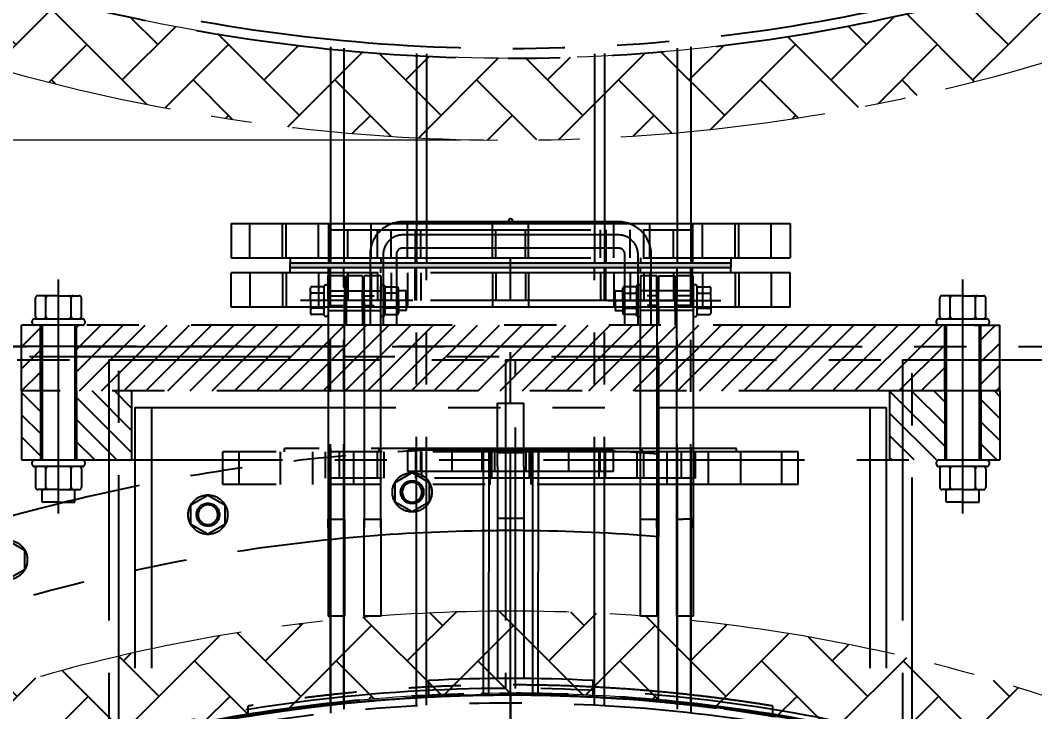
# Model space of a CAD drawing. Header units: millimetres. Extents: x -46397 to 283259, y -8690 to 23983.
# Drawn here: x 272587 to 273204, y 4495 to 4916 of the extents above; entities that cross this region are included whole.
import ezdxf

# ---------------------------------------------------------------- set-up
doc = ezdxf.new("R2010")
doc.units = ezdxf.units.MM
doc.linetypes.add('CENTER', pattern=[2, 1.25, -0.25, 0.25, -0.25])
doc.linetypes.add('PHANTOM', pattern=[63.5, 31.75, -6.35, 6.35, -6.35, 6.35, -6.35])
doc.layers.get('Defpoints').update_dxf_attribs({"lineweight": 0})
doc.layers.add('DUONGTAM', color=1, linetype='CENTER', lineweight=0)
doc.layers.add('PHANTOM 2', color=8, linetype='Continuous', lineweight=0)
doc.styles.add('GHI CHÚ 1', font='isocp_IV25.ttf', dxfattribs={"width": 0.8})
doc.dimstyles.new('1-30SCALE', dxfattribs={"dimtxt": 75, "dimasz": 75, "dimexe": 37.5, "dimexo": 30, "dimgap": 30, "dimtad": 1, "dimtoh": 1, "dimdec": 0, "dimdsep": 46, "dimtxsty": 'GHI CHÚ 1', "dimcen": 0.09, "dimclrd": 256, "dimclre": 256, "dimclrt": 2, "dimadec": 0, "dimazin": 0, "dimtfac": 1, "dimtdec": 0, "dimtofl": 0, "dimtmove": 0, "dimatfit": 3, "dimfxl": 1, "dimlwd": 0, "dimlwe": 0, "dimarcsym": 0})

# ---------------------------------------------------------------- blocks, each defined once
blk = doc.blocks.new('BO-3')
at = {"linetype": 'PHANTOM', "ltscale": 5}
blk.add_hatch(color=251, dxfattribs=at).paths.add_polyline_path([(134, 2497), (-134, 2497), (-134, 2494), (134, 2494)])
at = {"color": 251, "linetype": 'PHANTOM', "ltscale": 5, "extrusion": (0, 1, 0)}
for p, q in [((-109.55, 2628.54), (-109.55, 2521)), ((109.55, 2628.54), (109.55, 2521)), ((-101.37, 2627.74), (-101.37, 2497)), ((-57.15, 2624.5), (-57.15, 2517)), ((-51.13, 2624.2), (-51.13, 2497)), ((51.13, 2624.2), (51.13, 2497)), ((57.15, 2624.5), (57.15, 2517)), ((101.37, 2627.74), (101.37, 2497)), ((-170, 2521), (-57.15, 2521)), ((-170, 2521), (-170, 2500)), ((-158.5, 2500), (-158.5, 2521)), ((-138.74, 2500), (-138.74, 2521)), ((-136.5, 2500), (-136.5, 2521)), ((-116.74, 2500), (-116.74, 2521)), ((-110.75, 2521), (-110.75, 2497)), ((-109.55, 2521), (-109.55, 2497)), ((-84.75, 2500), (-84.75, 2521)), ((-62.75, 2500), (-62.75, 2521)), ((-57.15, 2521), (57.15, 2521)), ((-11, 2500), (-11, 2521)), ((11, 2500), (11, 2521)), ((57.15, 2521), (170, 2521)), ((62.75, 2500), (62.75, 2521)), ((84.75, 2500), (84.75, 2521)), ((109.55, 2521), (109.55, 2497)), ((110.75, 2521), (110.75, 2497)), ((116.74, 2500), (116.74, 2521)), ((136.5, 2500), (136.5, 2521)), ((138.74, 2500), (138.74, 2521)), ((158.5, 2500), (158.5, 2521)), ((170, 2521), (170, 2500)), ((-110, 2517), (110, 2517)), ((-110, 2517), (-110, 2500)), ((-99, 2500), (-99, 2517)), ((-81, 2500), (-81, 2517)), ((-72.64, 2500), (-72.64, 2517)), ((-58, 2517), (-58, 2497)), ((-57.15, 2517), (-57.15, 2497)), ((-54.64, 2500), (-54.64, 2517)), ((-9, 2500), (-9, 2517)), ((9, 2500), (9, 2517)), ((54.64, 2500), (54.64, 2517)), ((57.15, 2517), (57.15, 2497)), ((58, 2517), (58, 2497)), ((72.64, 2500), (72.64, 2517)), ((81, 2500), (81, 2517)), ((99, 2500), (99, 2517)), ((110, 2517), (110, 2500)), ((-170, 2500), (-110, 2500)), ((-134, 2500), (-134, 2497)), ((-110, 2500), (110, 2500)), ((-79, 2500), (-79, 2497)), ((79, 2500), (79, 2497)), ((110, 2500), (170, 2500)), ((134, 2500), (134, 2497)), ((-134, 2497), (-79, 2497)), ((-79, 2494), (-134, 2494)), ((-134, 2491), (-134, 2494)), ((-110.75, 2470), (-110.75, 2494)), ((-109.55, 2470), (-109.55, 2494)), ((-101.37, 2227.92), (-101.37, 2494)), ((-79, 2497), (79, 2497)), ((79, 2494), (-79, 2494)), ((-79, 2491), (-79, 2494)), ((-58, 2474), (-58, 2494)), ((-57.15, 2474), (-57.15, 2494)), ((-51.13, 2232.35), (-51.13, 2494)), ((51.13, 2232.35), (51.13, 2494)), ((57.15, 2474), (57.15, 2494)), ((58, 2474), (58, 2494)), ((79, 2497), (134, 2497)), ((134, 2494), (79, 2494)), ((79, 2491), (79, 2494)), ((101.37, 2227.92), (101.37, 2494)), ((109.55, 2470), (109.55, 2494)), ((110.75, 2470), (110.75, 2494)), ((134, 2491), (134, 2494)), ((-110, 2491), (-170, 2491)), ((-170, 2470), (-170, 2491)), ((-158.5, 2491), (-158.5, 2470)), ((-138.74, 2491), (-138.74, 2470)), ((-136.5, 2491), (-136.5, 2470)), ((-116.74, 2491), (-116.74, 2470)), ((-110.97, 2475), (-110.97, 2489)), ((-100.97, 2489), (-110.97, 2489)), ((110, 2491), (-110, 2491)), ((-110, 2474), (-110, 2491)), ((-100.97, 2489), (-100.97, 2475)), ((-89.97, 2489), (-99.97, 2489)), ((-99.97, 2489), (-99.97, 2469.77)), ((-99, 2491), (-99, 2474)), ((-89.97, 2489), (-89.97, 2480)), ((-88.97, 2475), (-88.97, 2489)), ((-78.97, 2489), (-88.97, 2489)), ((-84.75, 2491), (-84.75, 2470)), ((-81, 2491), (-81, 2474)), ((-78.97, 2489), (-78.97, 2475)), ((-72.64, 2491), (-72.64, 2474)), ((-62.75, 2491), (-62.75, 2470)), ((-54.64, 2491), (-54.64, 2474)), ((-11, 2491), (-11, 2470)), ((-9, 2491), (-9, 2474)), ((9, 2491), (9, 2474)), ((11, 2491), (11, 2470)), ((54.64, 2491), (54.64, 2474)), ((62.75, 2491), (62.75, 2470)), ((72.64, 2491), (72.64, 2474)), ((79.03, 2489), (79.03, 2475)), ((89.03, 2489), (79.03, 2489)), ((81, 2491), (81, 2474)), ((84.75, 2491), (84.75, 2470)), ((89.03, 2475), (89.03, 2489)), ((90.03, 2489), (90.03, 2479.67)), ((90.03, 2489), (100.03, 2489)), ((99, 2491), (99, 2474)), ((100.03, 2489), (100.03, 2479.67)), ((101.03, 2489), (101.03, 2475)), ((111.03, 2489), (101.03, 2489)), ((170, 2491), (110, 2491)), ((110, 2474), (110, 2491)), ((111.03, 2475), (111.03, 2489)), ((116.74, 2491), (116.74, 2470)), ((136.5, 2491), (136.5, 2470)), ((138.74, 2491), (138.74, 2470)), ((158.5, 2491), (158.5, 2470)), ((170, 2470), (170, 2491)), ((-110.97, 2477), (-100.97, 2477)), ((-110.97, 2475), (-110.97, 2335.87)), ((-100.97, 2335.87), (-100.97, 2475)), ((-89.97, 2468), (-89.97, 2480)), ((-88.97, 2477), (-82.97, 2477)), ((-88.97, 2475), (-88.97, 2335.87)), ((-78.97, 2335.87), (-78.97, 2475)), ((79.03, 2335.87), (79.03, 2475)), ((89.03, 2477), (83.03, 2477)), ((89.03, 2475), (89.03, 2335.87)), ((90.03, 2467.77), (90.03, 2479.67)), ((100.03, 2467.77), (100.03, 2479.67)), ((111.03, 2477), (101.03, 2477)), ((101.03, 2335.87), (101.03, 2475)), ((111.03, 2475), (111.03, 2335.87)), ((-57.15, 2470), (-170, 2470)), ((-110.97, 2471), (-100.97, 2471)), ((110, 2474), (-110, 2474)), ((-109.55, 2227.92), (-109.55, 2470)), ((-99.97, 2469.77), (-99.97, 2459)), ((-89.97, 2469.77), (-89.97, 2459)), ((-88.97, 2471), (-82.97, 2471)), ((-57.15, 2232.35), (-57.15, 2474)), ((57.15, 2470), (-57.15, 2470)), ((57.15, 2232.35), (57.15, 2474)), ((170, 2470), (57.15, 2470)), ((89.03, 2471), (83.03, 2471)), ((90.03, 2469.77), (90.03, 2459)), ((100.03, 2469.77), (100.03, 2459)), ((111.03, 2471), (101.03, 2471)), ((109.55, 2227.92), (109.55, 2470)), ((281.95, 2459), (-297.47, 2459)), ((-297.47, 2419), (-297.47, 2459)), ((281.95, 2459), (297.53, 2459)), ((297.53, 2419), (297.53, 2459)), ((90, 2446), (-610.11, 2446)), ((-580, 2446), (580, 2446)), ((90, 2440), (90, 2446)), ((-610.11, 2440), (90, 2440)), ((-554, 2438), (-244.3, 2438)), ((-244.3, 2438), (-244.3, 2207.51)), ((-238.3, 2209.01), (-238.3, 2438)), ((-238.3, 2438), (-3, 2438)), ((-3, 2438), (-3, 2238)), ((3, 2238), (3, 2438)), ((3, 2438), (238.3, 2438)), ((90, 2440), (90, 2438)), ((90, 2438), (90, 2330.28)), ((238.3, 2438), (238.3, 2209.01)), ((244.3, 2207.51), (244.3, 2438)), ((244.3, 2438), (554, 2438)), ((297.53, 2419), (-297.47, 2419)), ((-297.47, 2419), (-297.47, 2377)), ((297.53, 2419), (-297.47, 2419)), ((297.53, 2419), (297.53, 2377)), ((-228.47, 2409), (-228.47, 2168.88)), ((-218.47, 2409), (-218.47, 2168.88)), ((-8, 2373.1), (-8, 2411.5)), ((-8, 2411.5), (8, 2411.5)), ((8, 2373.1), (8, 2411.5)), ((218.53, 2409), (218.53, 2168.88)), ((228.53, 2409), (228.53, 2168.88)), ((175, 2382), (-175, 2382)), ((-175, 2362), (-175, 2382)), ((-165, 2362), (-165, 2382)), ((-140, 2362), (-140, 2382)), ((137.5, 2384), (-137.5, 2384)), ((-137.5, 2382), (-137.5, 2384)), ((-120.33, 2362), (-120.33, 2382)), ((112.5, 2382), (-112.5, 2382)), ((-112.5, 2366), (-112.5, 2382)), ((-109.6, 2362), (-109.6, 2384)), ((-109.55, 2384), (-109.55, 2362)), ((-104, 2366), (-104, 2382)), ((-101.37, 2384), (-101.37, 2223.77)), ((-95.33, 2362), (-95.33, 2382)), ((-81, 2366), (-81, 2382)), ((80, 2384), (-80, 2384)), ((-80, 2382), (-80, 2384)), ((-76.91, 2366), (-76.91, 2382)), ((62.5, 2383), (-62.5, 2383)), ((-62.5, 2370), (-62.5, 2383)), ((-57.7, 2366), (-57.7, 2384)), ((-57.15, 2366), (-57.15, 2384)), ((-54.5, 2370), (-54.5, 2383)), ((-53.91, 2366), (-53.91, 2382)), ((-51.13, 2227.67), (-51.13, 2384)), ((-35.5, 2370), (-35.5, 2383)), ((33.5, 2384), (-33.5, 2384)), ((-33.5, 2383), (-33.5, 2384)), ((-17.25, 2370), (-17.25, 2384)), ((-16.7, 2384), (-16.72, 2233.86)), ((-13.32, 2384), (-13.34, 2233.86)), ((-12.5, 2362), (-12.5, 2382)), ((-11.5, 2366), (-11.5, 2382)), ((-9.5, 2370), (-9.5, 2383)), ((0, 984.27), (0, 2384)), ((9.5, 2370), (9.5, 2383)), ((11.5, 2366), (11.5, 2382)), ((12.5, 2362), (12.5, 2382)), ((13.32, 2384), (13.3, 2233.86)), ((16.7, 2384), (16.68, 2233.86)), ((17.25, 2370), (17.25, 2384)), ((33.5, 2383), (33.5, 2384)), ((35.5, 2370), (35.5, 2383)), ((51.13, 2227.67), (51.13, 2384)), ((53.91, 2366), (53.91, 2382)), ((54.5, 2370), (54.5, 2383)), ((57.15, 2366), (57.15, 2384)), ((57.7, 2366), (57.7, 2384)), ((62.5, 2370), (62.5, 2383)), ((76.91, 2366), (76.91, 2382)), ((80, 2382), (80, 2384)), ((81, 2366), (81, 2382)), ((95.33, 2362), (95.33, 2382)), ((101.37, 2384), (101.37, 2223.77)), ((104, 2366), (104, 2382)), ((109.55, 2384), (109.55, 2362)), ((109.6, 2362), (109.6, 2384)), ((112.5, 2366), (112.5, 2382)), ((120.33, 2362), (120.33, 2382)), ((137.5, 2382), (137.5, 2384)), ((140, 2362), (140, 2382)), ((165, 2362), (165, 2382)), ((175, 2362), (175, 2382)), ((-297.47, 2377), (297.53, 2377)), ((-8, 2381.5), (8, 2381.5)), ((-70.23, 2363.37), (-59.88, 2369.35)), ((62.5, 2370), (-62.5, 2370)), ((-59.88, 2369.35), (-49.52, 2363.37)), ((-8, 2373.1), (-8, 2243.97)), ((8, 2373.1), (8, 2243.97)), ((112.5, 2366), (-112.5, 2366)), ((-70.23, 2351.41), (-70.23, 2363.37)), ((-57.15, 2227.34), (-57.15, 2366)), ((-49.52, 2363.37), (-49.52, 2351.41)), ((57.15, 2227.34), (57.15, 2366)), ((175, 2362), (-175, 2362)), ((-109.55, 2362), (-109.55, 2234.04)), ((109.55, 2362), (109.55, 2234.04)), ((-194.41, 2349.68), (-184.06, 2355.66)), ((-184.06, 2355.66), (-173.7, 2349.68)), ((-59.88, 2345.44), (-70.23, 2351.41)), ((-49.52, 2351.41), (-59.88, 2345.44)), ((-194.41, 2337.73), (-194.41, 2349.68)), ((-173.7, 2349.68), (-173.7, 2337.73)), ((-110.97, 2341), (-108.88, 2341)), ((-110.97, 2341), (-110.97, 2282)), ((-110.97, 2335.87), (-110.97, 2341)), ((-108.88, 2341), (-100.97, 2341)), ((-100.97, 2341), (-100.97, 2282)), ((-100.97, 2341), (-100.97, 2335.87)), ((-88.97, 2341), (-78.97, 2341)), ((-88.97, 2282), (-88.97, 2341)), ((-88.97, 2335.87), (-88.97, 2341)), ((-78.97, 2341), (-78.97, 2282)), ((-8, 2341.5), (8, 2341.5)), ((79.03, 2341), (89.03, 2341)), ((79.03, 2282), (79.03, 2341)), ((89.03, 2341), (89.03, 2282)), ((89.03, 2335.87), (89.03, 2341)), ((101.03, 2341), (104.94, 2341)), ((101.03, 2282), (101.03, 2341)), ((101.03, 2341), (101.03, 2335.87)), ((111.03, 2341), (104.94, 2341)), ((111.03, 2335.87), (111.03, 2341)), ((111.03, 2341), (111.03, 2282)), ((-184.06, 2331.75), (-194.41, 2337.73)), ((-173.7, 2337.73), (-184.06, 2331.75)), ((-305.93, 2328.16), (-295.58, 2322.19)), ((90, 2229.9), (90, 2330.28)), ((-295.58, 2322.19), (-295.58, 2310.23)), ((-295.58, 2310.23), (-305.93, 2304.25)), ((-110.97, 2282), (-108.88, 2282)), ((-100.97, 2282), (-108.88, 2282)), ((-78.97, 2282), (-88.97, 2282)), ((89.03, 2282), (79.03, 2282)), ((104.94, 2282), (101.03, 2282)), ((111.03, 2282), (104.94, 2282)), ((-50, 2242.75), (-50, 2232.74)), ((50, 2242.75), (50, 2232.74)), ((-109.55, 2234.04), (-109.55, 2227.92)), ((-109.55, 2234.04), (-109.55, 2227.92)), ((109.55, 2234.04), (109.55, 2227.92)), ((109.55, 2234.04), (109.55, 2227.92)), ((-109.55, 2227.92), (-109.55, 2222.89)), ((109.55, 2227.92), (109.55, 2222.89)), ((-159.55, 2221.06), (-159.55, 2227.22)), ((159.55, 2221.06), (159.55, 2227.22))]:
    blk.add_line(p, q, dxfattribs=at)
at = {"color": 251, "linetype": 'PHANTOM', "ltscale": 5}
for p, q in [((65.53, 2522), (-65.47, 2522)), ((65.53, 2514), (-65.47, 2514)), ((65.53, 2506), (-65.47, 2506)), ((-85.47, 2502), (-85.47, 2459)), ((-77.47, 2502), (-77.47, 2459)), ((-69.47, 2502), (-69.47, 2459)), ((0.03, 2156.91), (0.03, 2500.44)), ((69.53, 2459), (69.53, 2502)), ((77.53, 2459), (77.53, 2502)), ((85.53, 2459), (85.53, 2502)), ((-134, 2497), (134, 2497)), ((-134, 2494), (-134, 2497)), ((134, 2494), (-134, 2494)), ((134, 2497), (134, 2494)), ((-274.97, 2344.38), (-274.97, 2486.95)), ((275.03, 2344.38), (275.03, 2486.95)), ((-121.77, 2474), (-121.77, 2481.54)), ((-114.23, 2482.4), (-120.91, 2482.4)), ((-113.37, 2474), (-113.37, 2482.74)), ((-112.51, 2483.6), (-111.83, 2483.6)), ((-110.97, 2482.74), (-110.97, 2474)), ((-78.97, 2474), (-78.97, 2482.74)), ((-78.11, 2483.6), (-77.43, 2483.6)), ((-76.57, 2482.74), (-76.57, 2474)), ((-76.57, 2481.54), (-76.57, 2474)), ((-75.71, 2482.4), (-69.03, 2482.4)), ((-68.17, 2474), (-68.17, 2481.54)), ((68.23, 2474), (68.23, 2481.54)), ((75.77, 2482.4), (69.09, 2482.4)), ((76.63, 2482.74), (76.63, 2474)), ((76.63, 2481.54), (76.63, 2474)), ((78.17, 2483.6), (77.49, 2483.6)), ((79.03, 2474), (79.03, 2482.74)), ((111.03, 2482.74), (111.03, 2474)), ((112.57, 2483.6), (111.89, 2483.6)), ((113.43, 2474), (113.43, 2482.74)), ((114.29, 2482.4), (120.97, 2482.4)), ((121.83, 2474), (121.83, 2481.54)), ((-288.97, 2464.43), (-288.97, 2475.57)), ((-274.97, 2477), (-287.54, 2477)), ((-283.69, 2477), (-283.79, 2476.97)), ((-282.99, 2477), (-283.46, 2476.87)), ((-282.28, 2477), (-283.24, 2476.74)), ((-281.57, 2477), (-283.06, 2476.6)), ((-282.11, 2476.66), (-282.93, 2476.45)), ((-282.35, 2476.41), (-282.82, 2476.29)), ((-282.48, 2476.19), (-282.74, 2476.12)), ((-282.57, 2475.97), (-282.68, 2475.94)), ((-282.61, 2475.77), (-282.64, 2475.76)), ((-282.62, 2464.43), (-282.62, 2475.57)), ((-274.97, 2477), (-262.4, 2477)), ((-268.37, 2477), (-266.88, 2476.6)), ((-267.83, 2476.66), (-267.02, 2476.45)), ((-267.67, 2477), (-266.71, 2476.74)), ((-267.59, 2476.41), (-267.13, 2476.29)), ((-267.46, 2476.19), (-267.21, 2476.12)), ((-267.38, 2475.97), (-267.27, 2475.94)), ((-267.33, 2475.77), (-267.31, 2475.76)), ((-267.32, 2464.43), (-267.32, 2475.57)), ((-266.96, 2477), (-266.48, 2476.87)), ((-266.25, 2477), (-266.16, 2476.97)), ((-260.97, 2464.43), (-260.97, 2475.57)), ((-121.77, 2479.23), (-121.76, 2479.29)), ((-121.77, 2478.81), (-121.7, 2479.1)), ((-121.77, 2478.38), (-121.62, 2478.96)), ((-121.77, 2477.96), (-121.53, 2478.86)), ((-121.57, 2478.29), (-121.44, 2478.77)), ((-121.42, 2478.43), (-121.34, 2478.71)), ((-121.28, 2478.51), (-121.24, 2478.66)), ((-121.16, 2478.56), (-121.14, 2478.62)), ((-121.04, 2478.58), (-121.03, 2478.6)), ((-114.23, 2478.59), (-120.91, 2478.59)), ((-114.11, 2478.58), (-114.11, 2478.6)), ((-113.99, 2478.56), (-114.01, 2478.62)), ((-113.86, 2478.51), (-113.9, 2478.66)), ((-113.73, 2478.43), (-113.8, 2478.71)), ((-113.57, 2478.29), (-113.7, 2478.77)), ((-113.37, 2477.96), (-113.61, 2478.86)), ((-113.37, 2478.38), (-113.53, 2478.96)), ((-113.37, 2478.81), (-113.45, 2479.1)), ((-113.37, 2479.23), (-113.39, 2479.29)), ((-110.97, 2480), (-78.97, 2480)), ((-76.57, 2479.23), (-76.56, 2479.29)), ((-76.57, 2478.81), (-76.5, 2479.1)), ((-76.57, 2478.38), (-76.42, 2478.96)), ((-76.57, 2477.96), (-76.33, 2478.86)), ((-76.37, 2478.29), (-76.24, 2478.77)), ((-76.22, 2478.43), (-76.14, 2478.71)), ((-76.08, 2478.51), (-76.04, 2478.66)), ((-75.96, 2478.56), (-75.94, 2478.62)), ((-75.84, 2478.58), (-75.83, 2478.6)), ((-69.03, 2478.59), (-75.71, 2478.59)), ((-68.91, 2478.58), (-68.91, 2478.6)), ((-68.79, 2478.56), (-68.81, 2478.62)), ((-68.66, 2478.51), (-68.7, 2478.66)), ((-68.53, 2478.43), (-68.6, 2478.71)), ((-68.37, 2478.29), (-68.5, 2478.77)), ((-68.17, 2477.96), (-68.41, 2478.86)), ((-68.17, 2478.38), (-68.33, 2478.96)), ((-68.17, 2478.81), (-68.25, 2479.1)), ((-68.17, 2479.23), (-68.19, 2479.29)), ((-63.69, 2480), (-68.17, 2480)), ((-63.57, 2474), (-63.57, 2479.88)), ((63.63, 2474), (63.63, 2479.88)), ((63.75, 2480), (68.23, 2480)), ((68.26, 2479.21), (68.23, 2479.2)), ((68.3, 2479.1), (68.23, 2479.08)), ((68.35, 2479), (68.23, 2478.97)), ((68.42, 2478.91), (68.23, 2478.86)), ((68.51, 2478.82), (68.23, 2478.74)), ((68.62, 2478.73), (68.23, 2478.63)), ((68.76, 2478.66), (68.23, 2478.51)), ((68.97, 2478.6), (68.23, 2478.4)), ((68.5, 2478.36), (68.23, 2478.29)), ((68.37, 2478.21), (68.23, 2478.17)), ((68.3, 2478.08), (68.23, 2478.06)), ((68.26, 2477.95), (68.23, 2477.95)), ((69.09, 2478.59), (75.77, 2478.59)), ((76.63, 2478.48), (76.04, 2478.64)), ((76.63, 2478.36), (76.19, 2478.48)), ((76.63, 2478.59), (76.2, 2478.71)), ((76.63, 2478.71), (76.32, 2478.79)), ((76.63, 2478.25), (76.4, 2478.31)), ((76.63, 2478.82), (76.41, 2478.88)), ((76.63, 2478.93), (76.48, 2478.97)), ((76.63, 2478.14), (76.51, 2478.17)), ((76.63, 2479.05), (76.54, 2479.07)), ((76.63, 2478.02), (76.57, 2478.04)), ((76.63, 2479.16), (76.58, 2479.17)), ((76.63, 2479.28), (76.61, 2479.28)), ((76.63, 2477.91), (76.61, 2477.91)), ((111.03, 2480), (79.03, 2480)), ((113.45, 2479.25), (113.43, 2479.25)), ((113.48, 2479.15), (113.43, 2479.13)), ((113.53, 2479.05), (113.43, 2479.02)), ((113.59, 2478.95), (113.43, 2478.91)), ((113.67, 2478.86), (113.43, 2478.79)), ((113.76, 2478.77), (113.43, 2478.68)), ((113.89, 2478.69), (113.43, 2478.57)), ((114.06, 2478.62), (113.43, 2478.45)), ((113.79, 2478.44), (113.43, 2478.34)), ((113.62, 2478.28), (113.43, 2478.22)), ((113.53, 2478.14), (113.43, 2478.11)), ((113.47, 2478.01), (113.43, 2478)), ((113.44, 2477.89), (113.43, 2477.88)), ((114.29, 2478.59), (120.97, 2478.59)), ((121.83, 2478.45), (121.19, 2478.62)), ((121.83, 2478.56), (121.36, 2478.69)), ((121.83, 2478.33), (121.47, 2478.43)), ((121.83, 2478.68), (121.49, 2478.77)), ((121.83, 2478.79), (121.59, 2478.85)), ((121.83, 2478.22), (121.64, 2478.27)), ((121.83, 2478.9), (121.67, 2478.95)), ((121.83, 2479.02), (121.73, 2479.05)), ((121.83, 2478.11), (121.73, 2478.13)), ((121.83, 2479.13), (121.77, 2479.15)), ((121.83, 2477.99), (121.78, 2478.01)), ((121.83, 2479.25), (121.8, 2479.25)), ((121.83, 2477.88), (121.81, 2477.88)), ((261.03, 2464.43), (261.03, 2475.57)), ((275.03, 2477), (262.46, 2477)), ((266.31, 2477), (266.21, 2476.97)), ((267.01, 2477), (266.54, 2476.87)), ((267.72, 2477), (266.76, 2476.74)), ((268.43, 2477), (266.94, 2476.6)), ((267.89, 2476.66), (267.07, 2476.45)), ((267.65, 2476.41), (267.18, 2476.29)), ((267.52, 2476.19), (267.26, 2476.12)), ((267.43, 2475.97), (267.32, 2475.94)), ((267.39, 2475.77), (267.36, 2475.76)), ((267.38, 2464.43), (267.38, 2475.57)), ((275.03, 2477), (287.6, 2477)), ((281.63, 2477), (283.12, 2476.6)), ((282.17, 2476.66), (282.98, 2476.45)), ((282.33, 2477), (283.29, 2476.74)), ((282.41, 2476.41), (282.87, 2476.29)), ((282.54, 2476.19), (282.79, 2476.12)), ((282.62, 2475.97), (282.73, 2475.94)), ((282.67, 2475.77), (282.69, 2475.76)), ((282.68, 2464.43), (282.68, 2475.57)), ((283.04, 2477), (283.52, 2476.87)), ((283.75, 2477), (283.84, 2476.97)), ((289.03, 2464.43), (289.03, 2475.57)), ((-59.4, 2474), (-127.74, 2474)), ((-121.77, 2474), (-121.77, 2466.46)), ((-121.77, 2470.04), (-121.53, 2469.14)), ((-121.77, 2469.62), (-121.62, 2469.04)), ((-121.77, 2469.19), (-121.7, 2468.9)), ((-121.77, 2468.77), (-121.76, 2468.71)), ((-121.57, 2469.71), (-121.44, 2469.23)), ((-121.42, 2469.57), (-121.34, 2469.29)), ((-121.28, 2469.49), (-121.24, 2469.34)), ((-121.16, 2469.44), (-121.14, 2469.38)), ((-121.04, 2469.42), (-121.03, 2469.4)), ((-114.23, 2469.41), (-120.91, 2469.41)), ((-114.11, 2469.42), (-114.11, 2469.4)), ((-113.99, 2469.44), (-114.01, 2469.38)), ((-113.86, 2469.49), (-113.9, 2469.34)), ((-113.73, 2469.57), (-113.8, 2469.29)), ((-113.57, 2469.71), (-113.7, 2469.23)), ((-113.37, 2470.04), (-113.61, 2469.14)), ((-113.37, 2469.62), (-113.53, 2469.04)), ((-113.37, 2469.19), (-113.45, 2468.9)), ((-113.37, 2468.77), (-113.39, 2468.71)), ((-113.37, 2465.26), (-113.37, 2474)), ((-110.97, 2474), (-110.97, 2465.26)), ((-110.97, 2468), (-78.97, 2468)), ((-78.97, 2465.26), (-78.97, 2474)), ((-76.57, 2474), (-76.57, 2465.26)), ((-76.57, 2470.04), (-76.33, 2469.14)), ((-76.57, 2469.62), (-76.42, 2469.04)), ((-76.57, 2469.19), (-76.5, 2468.9)), ((-76.57, 2468.77), (-76.56, 2468.71)), ((-76.37, 2469.71), (-76.24, 2469.23)), ((-76.22, 2469.57), (-76.14, 2469.29)), ((-76.08, 2469.49), (-76.04, 2469.34)), ((-75.96, 2469.44), (-75.94, 2469.38)), ((-75.84, 2469.42), (-75.83, 2469.4)), ((-69.03, 2469.41), (-75.71, 2469.41)), ((-68.91, 2469.42), (-68.91, 2469.4)), ((-68.79, 2469.44), (-68.81, 2469.38)), ((-68.66, 2469.49), (-68.7, 2469.34)), ((-68.53, 2469.57), (-68.6, 2469.29)), ((-68.37, 2469.71), (-68.5, 2469.23)), ((-68.17, 2470.04), (-68.41, 2469.14)), ((-68.17, 2469.62), (-68.33, 2469.04)), ((-68.17, 2469.19), (-68.25, 2468.9)), ((-68.17, 2468.77), (-68.19, 2468.71)), ((-68.17, 2474), (-68.17, 2466.46)), ((-63.69, 2468), (-68.17, 2468)), ((-63.57, 2474), (-63.57, 2468.12)), ((59.45, 2474), (127.8, 2474)), ((63.63, 2474), (63.63, 2468.12)), ((63.75, 2468), (68.23, 2468)), ((68.23, 2474), (68.23, 2466.46)), ((68.23, 2470.07), (68.25, 2470.06)), ((68.23, 2469.95), (68.29, 2469.94)), ((68.23, 2469.84), (68.36, 2469.8)), ((68.23, 2469.73), (68.48, 2469.66)), ((68.23, 2469.61), (68.78, 2469.47)), ((68.23, 2469.5), (68.78, 2469.35)), ((68.23, 2469.39), (68.63, 2469.28)), ((68.23, 2469.27), (68.52, 2469.19)), ((68.23, 2469.16), (68.43, 2469.1)), ((68.23, 2469.04), (68.36, 2469.01)), ((68.23, 2468.93), (68.31, 2468.91)), ((68.23, 2468.82), (68.27, 2468.81)), ((68.23, 2468.7), (68.24, 2468.7)), ((68.95, 2469.42), (69, 2469.41)), ((69.09, 2469.41), (75.77, 2469.41)), ((75.97, 2469.38), (76.63, 2469.56)), ((76.15, 2469.32), (76.63, 2469.45)), ((76.28, 2469.24), (76.63, 2469.33)), ((76.29, 2469.58), (76.63, 2469.67)), ((76.38, 2469.15), (76.63, 2469.22)), ((76.45, 2469.74), (76.63, 2469.79)), ((76.46, 2469.06), (76.63, 2469.11)), ((76.52, 2468.96), (76.63, 2468.99)), ((76.53, 2469.88), (76.63, 2469.9)), ((76.57, 2468.86), (76.63, 2468.88)), ((76.59, 2470.01), (76.63, 2470.02)), ((76.6, 2468.76), (76.63, 2468.76)), ((76.62, 2470.13), (76.63, 2470.13)), ((76.63, 2474), (76.63, 2465.26)), ((79.03, 2465.26), (79.03, 2474)), ((111.03, 2468), (79.03, 2468)), ((111.03, 2474), (111.03, 2465.26)), ((113.43, 2465.26), (113.43, 2474)), ((113.43, 2470.04), (113.46, 2470.03)), ((113.43, 2469.93), (113.51, 2469.9)), ((113.43, 2469.81), (113.59, 2469.77)), ((113.43, 2469.7), (113.72, 2469.62)), ((113.43, 2469.58), (114.13, 2469.39)), ((113.43, 2469.47), (113.94, 2469.33)), ((113.43, 2469.36), (113.8, 2469.26)), ((113.43, 2469.24), (113.69, 2469.17)), ((113.43, 2469.13), (113.61, 2469.08)), ((113.43, 2469.01), (113.55, 2468.98)), ((113.43, 2468.9), (113.5, 2468.88)), ((113.43, 2468.79), (113.46, 2468.78)), ((114.29, 2469.41), (120.97, 2469.41)), ((121.06, 2469.41), (121.12, 2469.42)), ((121.26, 2469.46), (121.83, 2469.61)), ((121.28, 2469.35), (121.83, 2469.5)), ((121.43, 2469.28), (121.83, 2469.38)), ((121.54, 2469.19), (121.83, 2469.27)), ((121.57, 2469.66), (121.83, 2469.73)), ((121.63, 2469.1), (121.83, 2469.16)), ((121.69, 2469.8), (121.83, 2469.84)), ((121.7, 2469.01), (121.83, 2469.04)), ((121.75, 2468.91), (121.83, 2468.93)), ((121.76, 2469.94), (121.83, 2469.95)), ((121.79, 2468.8), (121.83, 2468.81)), ((121.8, 2470.06), (121.83, 2470.07)), ((121.82, 2468.7), (121.83, 2468.7)), ((121.83, 2474), (121.83, 2466.46)), ((-289.54, 2463), (-274.97, 2463)), ((-283.69, 2463), (-283.79, 2463.03)), ((-282.99, 2463), (-283.46, 2463.13)), ((-282.28, 2463), (-283.24, 2463.26)), ((-281.57, 2463), (-283.06, 2463.4)), ((-282.11, 2463.34), (-282.93, 2463.55)), ((-282.35, 2463.59), (-282.82, 2463.71)), ((-282.48, 2463.81), (-282.74, 2463.88)), ((-282.57, 2464.03), (-282.68, 2464.06)), ((-282.61, 2464.23), (-282.64, 2464.24)), ((-274.97, 2463), (-260.4, 2463)), ((-268.37, 2463), (-266.88, 2463.4)), ((-267.83, 2463.34), (-267.02, 2463.55)), ((-267.67, 2463), (-266.71, 2463.26)), ((-267.59, 2463.59), (-267.13, 2463.71)), ((-267.46, 2463.81), (-267.21, 2463.88)), ((-267.38, 2464.03), (-267.27, 2464.06)), ((-267.33, 2464.23), (-267.31, 2464.24)), ((-266.96, 2463), (-266.48, 2463.13)), ((-266.25, 2463), (-266.16, 2463.03)), ((-114.23, 2465.6), (-120.91, 2465.6)), ((-111.83, 2464.4), (-112.51, 2464.4)), ((-77.43, 2464.4), (-78.11, 2464.4)), ((-75.71, 2465.6), (-69.03, 2465.6)), ((75.77, 2465.6), (69.09, 2465.6)), ((77.49, 2464.4), (78.17, 2464.4)), ((111.89, 2464.4), (112.57, 2464.4)), ((114.29, 2465.6), (120.97, 2465.6)), ((260.46, 2463), (275.03, 2463)), ((266.31, 2463), (266.21, 2463.03)), ((267.01, 2463), (266.54, 2463.13)), ((267.72, 2463), (266.76, 2463.26)), ((268.43, 2463), (266.94, 2463.4)), ((267.89, 2463.34), (267.07, 2463.55)), ((267.65, 2463.59), (267.18, 2463.71)), ((267.52, 2463.81), (267.26, 2463.88)), ((267.43, 2464.03), (267.32, 2464.06)), ((267.39, 2464.23), (267.36, 2464.24)), ((275.03, 2463), (289.6, 2463)), ((281.63, 2463), (283.12, 2463.4)), ((282.17, 2463.34), (282.98, 2463.55)), ((282.33, 2463), (283.29, 2463.26)), ((282.41, 2463.59), (282.87, 2463.71)), ((282.54, 2463.81), (282.79, 2463.88)), ((282.62, 2464.03), (282.73, 2464.06)), ((282.67, 2464.23), (282.69, 2464.24)), ((283.04, 2463), (283.52, 2463.13)), ((283.75, 2463), (283.84, 2463.03)), ((-297.47, 2445.86), (-285.97, 2457.36)), ((-290.97, 2460.43), (-290.97, 2461.57)), ((-274.97, 2459), (-289.54, 2459)), ((-285.97, 2419), (-285.97, 2459)), ((-284.97, 2459), (-284.97, 2377)), ((-260.4, 2459), (-274.97, 2459)), ((-264.97, 2459), (-264.97, 2377)), ((-263.97, 2457.68), (-262.65, 2459)), ((-263.97, 2444.21), (-249.18, 2459)), ((-263.97, 2430.74), (-235.71, 2459)), ((-263.97, 2419), (-263.97, 2459)), ((-262.24, 2419), (-222.24, 2459)), ((-258.97, 2461.57), (-258.97, 2460.43)), ((-248.77, 2419), (-208.77, 2459)), ((-235.3, 2419), (-195.3, 2459)), ((-221.83, 2419), (-181.83, 2459)), ((-208.36, 2419), (-168.36, 2459)), ((-194.89, 2419), (-154.89, 2459)), ((-181.42, 2419), (-141.42, 2459)), ((-167.95, 2419), (-127.95, 2459)), ((-154.48, 2419), (-114.48, 2459)), ((-141, 2419), (-101, 2459)), ((-127.53, 2419), (-87.53, 2459)), ((-114.06, 2419), (-74.06, 2459)), ((-100.59, 2419), (-60.59, 2459)), ((-87.12, 2419), (-47.12, 2459)), ((-73.65, 2419), (-33.65, 2459)), ((-60.18, 2419), (-20.18, 2459)), ((-46.71, 2419), (-6.71, 2459)), ((-33.24, 2419), (6.76, 2459)), ((-19.77, 2419), (20.23, 2459)), ((-6.3, 2419), (33.7, 2459)), ((7.17, 2419), (47.17, 2459)), ((20.64, 2419), (60.64, 2459)), ((34.11, 2419), (74.11, 2459)), ((47.58, 2419), (87.58, 2459)), ((61.05, 2419), (101.05, 2459)), ((74.52, 2419), (114.52, 2459)), ((87.99, 2419), (127.99, 2459)), ((101.46, 2419), (141.46, 2459)), ((114.93, 2419), (154.93, 2459)), ((128.4, 2419), (168.4, 2459)), ((141.87, 2419), (181.87, 2459)), ((155.34, 2419), (195.34, 2459)), ((168.81, 2419), (208.81, 2459)), ((182.28, 2419), (222.28, 2459)), ((195.75, 2419), (235.75, 2459)), ((209.23, 2419), (249.23, 2459)), ((222.7, 2419), (262.7, 2459)), ((259.03, 2460.43), (259.03, 2461.57)), ((275.03, 2459), (260.46, 2459)), ((264.03, 2419), (264.03, 2459)), ((265.03, 2459), (265.03, 2377)), ((289.6, 2459), (275.03, 2459)), ((285.03, 2459), (285.03, 2377)), ((286.03, 2450.13), (294.89, 2459)), ((286.03, 2419), (286.03, 2459)), ((291.03, 2461.57), (291.03, 2460.43)), ((-297.47, 2432.39), (-285.97, 2443.89)), ((236.17, 2419), (264.03, 2446.86)), ((286.03, 2436.66), (297.53, 2448.16)), ((-244.3, 2438), (-238.3, 2438)), ((-3, 2438), (3, 2438)), ((238.3, 2438), (244.3, 2438)), ((249.64, 2419), (264.03, 2433.39)), ((286.03, 2423.19), (297.53, 2434.69)), ((-297.39, 2419), (-285.97, 2430.42)), ((-285.97, 2419), (-285.97, 2377)), ((-263.97, 2419), (-263.97, 2377)), ((-230.47, 2395), (-254.47, 2419)), ((-230.47, 2408.47), (-241, 2419)), ((-230.47, 2419), (-230.47, 2377)), ((264.03, 2385.43), (230.53, 2418.93)), ((230.53, 2418.82), (230.53, 2377)), ((264.03, 2398.9), (243.93, 2419)), ((264.03, 2412.37), (257.4, 2419)), ((263.11, 2419), (264.03, 2419.92)), ((264.03, 2419), (264.03, 2377)), ((286.03, 2419), (286.03, 2377)), ((297.53, 2415.7), (294.23, 2419)), ((295.3, 2419), (297.53, 2421.22)), ((-285.97, 2406.5), (-297.47, 2418)), ((-230.47, 2381.53), (-263.97, 2415.03)), ((297.53, 2402.23), (286.03, 2413.73)), ((-228.47, 2409), (228.53, 2409)), ((-285.97, 2393.03), (-297.47, 2404.53)), ((-239.41, 2377), (-263.97, 2401.56)), ((258.99, 2377), (230.53, 2405.46)), ((297.53, 2388.76), (286.03, 2400.26)), ((-285.97, 2379.56), (-297.47, 2391.06)), ((-252.88, 2377), (-263.97, 2388.09)), ((245.52, 2377), (230.53, 2391.99)), ((295.82, 2377), (286.03, 2386.79)), ((-296.88, 2377), (-297.47, 2377.59)), ((-290.97, 2374.43), (-290.97, 2375.57)), ((-289.54, 2377), (-274.97, 2377)), ((-274.97, 2377), (-260.4, 2377)), ((-258.97, 2375.57), (-258.97, 2374.43)), ((232.05, 2377), (230.53, 2378.52)), ((259.03, 2374.43), (259.03, 2375.57)), ((260.46, 2377), (275.03, 2377)), ((275.03, 2377), (289.6, 2377)), ((291.03, 2375.57), (291.03, 2374.43)), ((-274.97, 2373), (-289.54, 2373)), ((-288.97, 2371.57), (-288.97, 2360.43)), ((-283.69, 2373), (-283.79, 2372.97)), ((-282.99, 2373), (-283.46, 2372.87)), ((-282.28, 2373), (-283.24, 2372.74)), ((-281.57, 2373), (-283.06, 2372.6)), ((-282.11, 2372.66), (-282.93, 2372.45)), ((-282.35, 2372.41), (-282.82, 2372.29)), ((-282.48, 2372.19), (-282.74, 2372.12)), ((-282.57, 2371.97), (-282.68, 2371.94)), ((-282.61, 2371.77), (-282.64, 2371.76)), ((-282.62, 2360.43), (-282.62, 2371.57)), ((-260.4, 2373), (-274.97, 2373)), ((-262.4, 2373), (-274.97, 2373)), ((-268.37, 2373), (-266.88, 2372.6)), ((-267.83, 2372.66), (-267.02, 2372.45)), ((-267.67, 2373), (-266.71, 2372.74)), ((-267.59, 2372.41), (-267.13, 2372.29)), ((-267.46, 2372.19), (-267.21, 2372.12)), ((-267.38, 2371.97), (-267.27, 2371.94)), ((-267.33, 2371.77), (-267.31, 2371.76)), ((-267.32, 2360.43), (-267.32, 2371.57)), ((-266.96, 2373), (-266.48, 2372.87)), ((-266.25, 2373), (-266.16, 2372.97)), ((-260.97, 2371.57), (-260.97, 2360.43)), ((275.03, 2373), (260.46, 2373)), ((261.03, 2371.57), (261.03, 2360.43)), ((266.31, 2373), (266.21, 2372.97)), ((267.01, 2373), (266.54, 2372.87)), ((267.72, 2373), (266.76, 2372.74)), ((268.43, 2373), (266.94, 2372.6)), ((267.89, 2372.66), (267.07, 2372.45)), ((267.65, 2372.41), (267.18, 2372.29)), ((267.52, 2372.19), (267.26, 2372.12)), ((267.43, 2371.97), (267.32, 2371.94)), ((267.39, 2371.77), (267.36, 2371.76)), ((267.38, 2360.43), (267.38, 2371.57)), ((289.6, 2373), (275.03, 2373)), ((287.6, 2373), (275.03, 2373)), ((281.63, 2373), (283.12, 2372.6)), ((282.17, 2372.66), (282.98, 2372.45)), ((282.33, 2373), (283.29, 2372.74)), ((282.41, 2372.41), (282.87, 2372.29)), ((282.54, 2372.19), (282.79, 2372.12)), ((282.62, 2371.97), (282.73, 2371.94)), ((282.67, 2371.77), (282.69, 2371.76)), ((282.68, 2360.43), (282.68, 2371.57)), ((283.04, 2373), (283.52, 2372.87)), ((283.75, 2373), (283.84, 2372.97)), ((289.03, 2371.57), (289.03, 2360.43)), ((-274.97, 2359), (-287.54, 2359)), ((-284.97, 2351.53), (-284.97, 2359)), ((-283.69, 2359), (-283.79, 2359.03)), ((-282.99, 2359), (-283.46, 2359.13)), ((-282.28, 2359), (-283.24, 2359.26)), ((-281.57, 2359), (-283.06, 2359.4)), ((-282.11, 2359.34), (-282.93, 2359.55)), ((-282.35, 2359.59), (-282.82, 2359.71)), ((-282.48, 2359.81), (-282.74, 2359.88)), ((-282.57, 2360.03), (-282.68, 2360.06)), ((-282.61, 2360.23), (-282.64, 2360.24)), ((-274.97, 2359), (-262.4, 2359)), ((-268.37, 2359), (-266.88, 2359.4)), ((-267.83, 2359.34), (-267.02, 2359.55)), ((-267.67, 2359), (-266.71, 2359.26)), ((-267.59, 2359.59), (-267.13, 2359.71)), ((-267.46, 2359.81), (-267.21, 2359.88)), ((-267.38, 2360.03), (-267.27, 2360.06)), ((-267.33, 2360.23), (-267.31, 2360.24)), ((-266.96, 2359), (-266.48, 2359.13)), ((-266.25, 2359), (-266.16, 2359.03)), ((-264.97, 2351.53), (-264.97, 2359)), ((275.03, 2359), (262.46, 2359)), ((265.03, 2351.53), (265.03, 2359)), ((266.31, 2359), (266.21, 2359.03)), ((267.01, 2359), (266.54, 2359.13)), ((267.72, 2359), (266.76, 2359.26)), ((268.43, 2359), (266.94, 2359.4)), ((267.89, 2359.34), (267.07, 2359.55)), ((267.65, 2359.59), (267.18, 2359.71)), ((267.52, 2359.81), (267.26, 2359.88)), ((267.43, 2360.03), (267.32, 2360.06)), ((267.39, 2360.23), (267.36, 2360.24)), ((275.03, 2359), (287.6, 2359)), ((281.63, 2359), (283.12, 2359.4)), ((282.17, 2359.34), (282.98, 2359.55)), ((282.33, 2359), (283.29, 2359.26)), ((282.41, 2359.59), (282.87, 2359.71)), ((282.54, 2359.81), (282.79, 2359.88)), ((282.62, 2360.03), (282.73, 2360.06)), ((282.67, 2360.23), (282.69, 2360.24)), ((283.04, 2359), (283.52, 2359.13)), ((283.75, 2359), (283.84, 2359.03)), ((285.03, 2351.53), (285.03, 2359)), ((-274.97, 2351.33), (-284.77, 2351.33)), ((-274.97, 2351.33), (-265.17, 2351.33)), ((275.03, 2351.33), (265.23, 2351.33)), ((275.03, 2351.33), (284.83, 2351.33)), ((0.01, 2235), (-0.01, 253))]:
    blk.add_line(p, q, dxfattribs=at)
blk.add_lwpolyline([(-606, 2977.55), (-606, 2927.55, 0.28449), (-491.03, 2738.88, 0.238987), (491.03, 2738.88, 0.28449), (606, 2927.55), (606, 2977.55)], format="xyb", close=True, dxfattribs=at)
blk.add_lwpolyline([(-600, 2977.55), (-600, 2927.53, 0.284518), (-488.32, 2744.23, 0.238987), (488.32, 2744.23, 0.284518), (600, 2927.53), (600, 2977.55)], format="xyb", dxfattribs=at)
for centre, radius in [((-59.88, 2357.39), 12), ((-59.88, 2357.39), 7), ((-184.06, 2343.7), 12), ((-184.06, 2343.7), 7), ((-305.93, 2316.21), 12)]:
    blk.add_circle(centre, radius, dxfattribs=at)
at = {"color": 251, "linetype": 'PHANTOM', "ltscale": 5, "extrusion": (0, 0, -1)}
for centre, radius in [((59.88, 2357.39), 6), ((184.06, 2343.7), 6), ((0, 1244), 991), ((0, 1244), 990), ((0, 1244), 985)]:
    blk.add_circle(centre, radius, dxfattribs=at)
at = {"color": 251, "linetype": 'PHANTOM', "ltscale": 5}
for centre, radius, start, end in [((-65.47, 2502), 20, 90, 180), ((65.53, 2502), 20, 0, 90), ((-65.47, 2502), 12, 90, 180), ((65.53, 2502), 12, 0, 90), ((-65.47, 2502), 4, 90, 180), ((65.53, 2502), 4, 0, 90), ((-120.91, 2481.54), 0.859, 90, 180), ((-114.23, 2481.54), 0.859, 0, 90), ((-112.51, 2482.74), 0.859, 90, 180), ((-111.83, 2482.74), 0.859, 0, 90), ((-78.11, 2482.74), 0.859, 90, 180), ((-77.43, 2482.74), 0.859, 360, 90), ((-75.71, 2481.54), 0.859, 90, 180), ((-69.03, 2481.54), 0.859, 0, 90), ((69.09, 2481.54), 0.859, 90, 180), ((75.77, 2481.54), 0.859, 0, 90), ((77.49, 2482.74), 0.859, 90, 180), ((78.17, 2482.74), 0.859, 0, 90), ((111.89, 2482.74), 0.859, 90, 180), ((112.57, 2482.74), 0.859, 0, 90), ((114.29, 2481.54), 0.859, 90, 180), ((120.97, 2481.54), 0.859, 0, 90), ((-287.54, 2475.57), 1.43, 90, 180), ((-284.06, 2475.57), 1.43, 360, 90), ((-281.19, 2475.57), 1.43, 90, 180), ((-268.75, 2475.57), 1.43, 360, 90), ((-265.89, 2475.57), 1.43, 90, 180), ((-262.4, 2475.57), 1.43, 360, 90), ((-120.91, 2479.45), 0.859, 180, 270), ((-120.91, 2477.73), 0.859, 90, 180), ((-114.23, 2479.45), 0.859, 270, 360), ((-114.23, 2479.45), 0.859, 270, 360), ((-114.23, 2477.73), 0.859, 0, 90), ((-114.23, 2477.73), 0.859, 0, 90), ((-75.71, 2479.45), 0.859, 180, 270), ((-75.71, 2477.73), 0.859, 90, 180), ((-69.03, 2479.45), 0.859, 270, 360), ((-69.03, 2479.45), 0.859, 270, 360), ((-69.03, 2477.73), 0.859, 0, 90), ((-69.03, 2477.73), 0.859, 0, 90), ((-63.69, 2479.88), 0.12, 360, 90), ((63.75, 2479.88), 0.12, 90, 180), ((69.09, 2479.45), 0.859, 180, 270), ((69.09, 2479.45), 0.859, 180, 270), ((69.09, 2477.73), 0.859, 90, 180), ((69.09, 2477.73), 0.859, 90, 180), ((75.77, 2479.45), 0.859, 270, 360), ((75.77, 2477.73), 0.859, 0, 90), ((114.29, 2479.45), 0.859, 180, 270), ((114.29, 2479.45), 0.859, 180, 270), ((114.29, 2477.73), 0.859, 90, 180), ((114.29, 2477.73), 0.859, 90, 180), ((120.97, 2479.45), 0.859, 270, 360), ((120.97, 2477.73), 0.859, 0, 90), ((262.46, 2475.57), 1.43, 90, 180), ((265.94, 2475.57), 1.43, 360, 90), ((268.81, 2475.57), 1.43, 90, 180), ((281.25, 2475.57), 1.43, 360, 90), ((284.11, 2475.57), 1.43, 90, 180), ((287.6, 2475.57), 1.43, 360, 90), ((-120.91, 2470.27), 0.859, 180, 270), ((-120.91, 2468.55), 0.859, 90, 180), ((-114.23, 2470.27), 0.859, 270, 360), ((-114.23, 2470.27), 0.859, 270, 360), ((-114.23, 2468.55), 0.859, 0, 90), ((-114.23, 2468.55), 0.859, 0, 90), ((-75.71, 2470.27), 0.859, 180, 270), ((-75.71, 2468.55), 0.859, 90, 180), ((-69.03, 2470.27), 0.859, 270, 360), ((-69.03, 2470.27), 0.859, 270, 360), ((-69.03, 2468.55), 0.859, 0, 90), ((-69.03, 2468.55), 0.859, 0, 90), ((-63.69, 2468.12), 0.12, 270, 0), ((63.75, 2468.12), 0.12, 180, 270), ((69.09, 2470.27), 0.859, 180, 270), ((69.09, 2470.27), 0.859, 180, 270), ((69.09, 2468.55), 0.859, 90, 180), ((69.09, 2468.55), 0.859, 90, 180), ((75.77, 2470.27), 0.859, 270, 360), ((75.77, 2468.55), 0.859, 0, 90), ((114.29, 2470.27), 0.859, 180, 270), ((114.29, 2470.27), 0.859, 180, 270), ((114.29, 2468.55), 0.859, 90, 180), ((114.29, 2468.55), 0.859, 90, 180), ((120.97, 2470.27), 0.859, 270, 360), ((120.97, 2468.55), 0.859, 0, 90), ((-289.54, 2461.57), 1.43, 90, 180), ((-287.54, 2464.43), 1.43, 180, 270), ((-284.06, 2464.43), 1.43, 270, 0), ((-284.06, 2464.43), 1.43, 270, 0), ((-281.19, 2464.43), 1.43, 180, 270), ((-281.19, 2464.43), 1.43, 180, 270), ((-268.75, 2464.43), 1.43, 270, 0), ((-268.75, 2464.43), 1.43, 270, 0), ((-265.89, 2464.43), 1.43, 180, 270), ((-265.89, 2464.43), 1.43, 180, 270), ((-262.4, 2464.43), 1.43, 270, 0), ((-260.4, 2461.57), 1.43, 360, 90), ((-120.91, 2466.46), 0.859, 180, 270), ((-114.23, 2466.46), 0.859, 270, 360), ((-112.51, 2465.26), 0.859, 180, 270), ((-111.83, 2465.26), 0.859, 270, 360), ((-78.11, 2465.26), 0.859, 180, 270), ((-77.43, 2465.26), 0.859, 270, 0), ((-75.71, 2466.46), 0.859, 180, 270), ((-69.03, 2466.46), 0.859, 270, 360), ((69.09, 2466.46), 0.859, 180, 270), ((75.77, 2466.46), 0.859, 270, 360), ((77.49, 2465.26), 0.859, 180, 270), ((78.17, 2465.26), 0.859, 270, 360), ((111.89, 2465.26), 0.859, 180, 270), ((112.57, 2465.26), 0.859, 270, 360), ((114.29, 2466.46), 0.859, 180, 270), ((120.97, 2466.46), 0.859, 270, 360), ((260.46, 2461.57), 1.43, 90, 180), ((262.46, 2464.43), 1.43, 180, 270), ((265.94, 2464.43), 1.43, 270, 0), ((265.94, 2464.43), 1.43, 270, 0), ((268.81, 2464.43), 1.43, 180, 270), ((268.81, 2464.43), 1.43, 180, 270), ((281.25, 2464.43), 1.43, 270, 0), ((281.25, 2464.43), 1.43, 270, 0), ((284.11, 2464.43), 1.43, 180, 270), ((284.11, 2464.43), 1.43, 180, 270), ((287.6, 2464.43), 1.43, 270, 0), ((289.6, 2461.57), 1.43, 360, 90), ((-289.54, 2460.43), 1.43, 180, 270), ((-260.4, 2460.43), 1.43, 270, 0), ((260.46, 2460.43), 1.43, 180, 270), ((289.6, 2460.43), 1.43, 270, 0), ((0, 1244), 1140, 85.47205, 122.35614), ((-289.54, 2375.57), 1.43, 90, 180), ((-260.4, 2375.57), 1.43, 360, 90), ((260.46, 2375.57), 1.43, 90, 180), ((289.6, 2375.57), 1.43, 360, 90), ((-289.54, 2374.43), 1.43, 180, 270), ((-287.54, 2371.57), 1.43, 90, 180), ((-284.06, 2371.57), 1.43, 360, 90), ((-281.19, 2371.57), 1.43, 90, 180), ((-268.75, 2371.57), 1.43, 360, 90), ((-265.89, 2371.57), 1.43, 90, 180), ((-262.4, 2371.57), 1.43, 360, 90), ((-260.4, 2374.43), 1.43, 270, 0), ((260.46, 2374.43), 1.43, 180, 270), ((262.46, 2371.57), 1.43, 90, 180), ((265.94, 2371.57), 1.43, 360, 90), ((268.81, 2371.57), 1.43, 90, 180), ((281.25, 2371.57), 1.43, 360, 90), ((284.11, 2371.57), 1.43, 90, 180), ((287.6, 2371.57), 1.43, 360, 90), ((289.6, 2374.43), 1.43, 270, 0), ((-287.54, 2360.43), 1.43, 180, 270), ((-284.06, 2360.43), 1.43, 270, 0), ((-284.06, 2360.43), 1.43, 270, 0), ((-281.19, 2360.43), 1.43, 180, 270), ((-281.19, 2360.43), 1.43, 180, 270), ((-268.75, 2360.43), 1.43, 270, 0), ((-268.75, 2360.43), 1.43, 270, 0), ((-265.89, 2360.43), 1.43, 180, 270), ((-265.89, 2360.43), 1.43, 180, 270), ((-262.4, 2360.43), 1.43, 270, 0), ((262.46, 2360.43), 1.43, 180, 270), ((265.94, 2360.43), 1.43, 270, 0), ((265.94, 2360.43), 1.43, 270, 0), ((268.81, 2360.43), 1.43, 180, 270), ((268.81, 2360.43), 1.43, 180, 270), ((281.25, 2360.43), 1.43, 270, 0), ((281.25, 2360.43), 1.43, 270, 0), ((284.11, 2360.43), 1.43, 180, 270), ((284.11, 2360.43), 1.43, 180, 270), ((287.6, 2360.43), 1.43, 270, 0), ((-284.77, 2351.53), 0.2, 180, 270), ((-265.17, 2351.53), 0.2, 270, 360), ((265.23, 2351.53), 0.2, 180, 270), ((284.83, 2351.53), 0.2, 270, 360), ((0, 1244), 1090, 90.42052, 124.03711), ((0, 1244), 1090, 89.57948, 90.42052), ((0, 1244), 1090, 85.26388, 89.57948), ((0, 1241.5), 1002.5, 87.14117, 92.85883), ((0, 1244), 994, 90.17293, 103.8711), ((0, 1244.02), 989.98, 83.64666, 96.35323), ((0, 1244), 990, 86.69063, 93.30937), ((0, 1244), 994, 76.1289, 89.82707)]:
    blk.add_arc(centre, radius, start, end, dxfattribs=at)
at = {"color": 251, "linetype": 'PHANTOM', "ltscale": 5, "extrusion": (0, 0, -1)}
for centre, radius, start, end in [((0, 1244), 990, 51.95587, 95.21578), ((0, 1244), 990, 31.39219, 148.60781), ((0, 1241.5), 992.5, 87.11234, 92.88766)]:
    blk.add_arc(centre, radius, start, end, dxfattribs=at)
at = {"color": 251, "linetype": 'PHANTOM', "ltscale": 5}
blk.add_ellipse((0, 2523), major_axis=(1, 0), ratio=1, dxfattribs=at)
blk.add_ellipse((0, 2523), major_axis=(1, 0), ratio=1, dxfattribs=at)
for points, knots in [([(159.55, 2227.22), (159.55, 2227.22), (159.31, 2227.26), (158.32, 2227.41), (157.58, 2227.54), (155.55, 2227.86), (154.28, 2228.06), (151.21, 2228.53), (149.42, 2228.81), (145.35, 2229.42), (143.06, 2229.75), (138.05, 2230.47), (135.31, 2230.85), (129.46, 2231.63), (126.34, 2232.04), (119.78, 2232.85), (116.35, 2233.26), (109.28, 2234.07), (105.52, 2234.48), (97.58, 2235.29), (93.4, 2235.7), (84.7, 2236.48), (80.17, 2236.86), (70.83, 2237.57), (66.02, 2237.9), (56.19, 2238.5), (51.17, 2238.78), (41.01, 2239.25), (35.87, 2239.45), (25.56, 2239.76), (20.39, 2239.88), (10.12, 2240.04), (5.02, 2240.08), (-5.02, 2240.08), (-10.12, 2240.04), (-20.39, 2239.88), (-25.56, 2239.76), (-35.88, 2239.45), (-41.02, 2239.25), (-51.18, 2238.78), (-56.19, 2238.5), (-66.02, 2237.9), (-70.83, 2237.57), (-80.17, 2236.86), (-84.7, 2236.48), (-93.4, 2235.7), (-97.58, 2235.3), (-105.52, 2234.48), (-109.28, 2234.07), (-116.36, 2233.27), (-119.79, 2232.86), (-126.34, 2232.04), (-129.46, 2231.63), (-135.32, 2230.85), (-138.05, 2230.47), (-143.07, 2229.75), (-145.35, 2229.42), (-149.42, 2228.81), (-151.21, 2228.53), (-154.28, 2228.06), (-155.55, 2227.86), (-157.58, 2227.54), (-158.33, 2227.42), (-159.31, 2227.26), (-159.55, 2227.22), (-159.55, 2227.22)], [481.695484, 481.695484, 481.695484, 481.695484, 496.748639, 496.748639, 511.801794, 511.801794, 526.854949, 526.854949, 541.908104, 541.908104, 556.96126, 556.96126, 572.014415, 572.014415, 587.06757, 587.06757, 602.120725, 602.120725, 617.17354, 617.17354, 632.226354, 632.226354, 647.279169, 647.279169, 662.331984, 662.331984, 677.384798, 677.384798, 692.437613, 692.437613, 707.490427, 707.490427, 722.543242, 722.543242, 737.596053, 737.596053, 752.648863, 752.648863, 767.701674, 767.701674, 782.754485, 782.754485, 797.807296, 797.807296, 812.860107, 812.860107, 827.912918, 827.912918, 842.965729, 842.965729, 858.018883, 858.018883, 873.072038, 873.072038, 888.125193, 888.125193, 903.178348, 903.178348, 918.231503, 918.231503, 933.284658, 933.284658, 948.337812, 948.337812, 963.390967, 963.390967, 963.390967, 963.390967]), ([(-159.55, 2221.06), (-159.55, 2221.06), (-159.31, 2221.1), (-158.33, 2221.26), (-157.58, 2221.38), (-155.55, 2221.7), (-154.28, 2221.91), (-151.21, 2222.39), (-149.42, 2222.66), (-145.35, 2223.27), (-143.07, 2223.61), (-138.05, 2224.33), (-135.32, 2224.71), (-129.46, 2225.5), (-126.34, 2225.91), (-119.79, 2226.73), (-116.36, 2227.15), (-109.28, 2227.96), (-105.52, 2228.37), (-97.58, 2229.19), (-93.4, 2229.59), (-84.7, 2230.38), (-80.17, 2230.76), (-70.83, 2231.47), (-66.02, 2231.81), (-56.19, 2232.42), (-51.18, 2232.69), (-41.02, 2233.16), (-35.88, 2233.36), (-25.56, 2233.68), (-20.39, 2233.8), (-10.12, 2233.96), (-5.02, 2234), (5.02, 2234), (10.12, 2233.96), (20.39, 2233.8), (25.56, 2233.68), (35.87, 2233.36), (41.01, 2233.16), (51.17, 2232.69), (56.19, 2232.42), (66.02, 2231.81), (70.83, 2231.47), (80.17, 2230.76), (84.7, 2230.38), (93.4, 2229.59), (97.58, 2229.19), (105.52, 2228.37), (109.28, 2227.96), (116.35, 2227.14), (119.78, 2226.73), (126.34, 2225.91), (129.46, 2225.5), (135.31, 2224.71), (138.05, 2224.33), (143.06, 2223.61), (145.35, 2223.27), (149.42, 2222.66), (151.21, 2222.38), (154.28, 2221.91), (155.55, 2221.7), (157.58, 2221.38), (158.32, 2221.26), (159.31, 2221.1), (159.55, 2221.06), (159.55, 2221.06)], [0, 0, 0, 0, 15.053507, 15.053507, 30.107014, 30.107014, 45.160521, 45.160521, 60.214028, 60.214028, 75.267535, 75.267535, 90.321042, 90.321042, 105.374549, 105.374549, 120.428056, 120.428056, 135.481211, 135.481211, 150.534365, 150.534365, 165.58752, 165.58752, 180.640674, 180.640674, 195.693829, 195.693829, 210.746983, 210.746983, 225.800138, 225.800138, 240.853292, 240.853292, 255.90645, 255.90645, 270.959609, 270.959609, 286.012767, 286.012767, 301.065925, 301.065925, 316.119083, 316.119083, 331.172241, 331.172241, 346.2254, 346.2254, 361.278558, 361.278558, 376.332065, 376.332065, 391.385573, 391.385573, 406.43908, 406.43908, 421.492588, 421.492588, 436.546095, 436.546095, 451.599602, 451.599602, 466.65311, 466.65311, 481.706617, 481.706617, 481.706617, 481.706617])]:
    blk.add_open_spline(points, degree=3, knots=knots, dxfattribs=at)
blk = doc.blocks.new('*D1393')
at = {"layer": 'Defpoints', "color": 0, "transparency": 16777216}
for p in [(271771.58, 7155.1), (272884.75, 7155.1, -1.5), (272884.75, 4843.07, -1.5)]:
    blk.add_point(p, dxfattribs=at)
at = {"layer": 'PHANTOM 2', "linetype": 'Continuous', "lineweight": 0, "transparency": 16777216}
for p, q in [((272854.75, 7155.1), (271741.58, 7155.1)), ((271771.58, 4933.07), (271771.58, 7065.1)), ((272854.75, 4843.07), (271741.58, 4843.07))]:
    blk.add_line(p, q, dxfattribs=at)
at = {"layer": 'PHANTOM 2', "transparency": 16777216}
for points in [[(271756.58, 7065.1), (271786.58, 7065.1), (271771.58, 7155.1)], [(271756.58, 4933.07), (271786.58, 4933.07), (271771.58, 4843.07)]]:
    blk.add_solid(points, dxfattribs=at)
at = {"layer": 'PHANTOM 2', "color": 2, "transparency": 16777216, "insert": (271692.22, 5999.09), "char_height": 95, "attachment_point": 5, "rotation": 90, "style": 'GHI CHÚ 1'}
blk.add_mtext('2312', dxfattribs=at)

msp = doc.modelspace()

# ---------------------------------------------------------------- hatches: boundary and pattern name
h = msp.add_hatch()
h.set_pattern_fill('AR-HBONE', color=1, scale=0.3)
h.set_pattern_definition([(45, (5396.137, -4000), (0, 43.1052294), [91.44, -30.48]), (135, (5417.69, -3978.447), (4e-15, 43.1052294), [91.44, -30.48])])
edge = h.paths.add_edge_path()
edge.add_line((273540.75, 5199.26), (273540.75, 6798.91))
edge.add_arc((273280.89, 6800.56), 259.87, 359.63599, 423.11697)
edge.add_arc((272884.75, 6019.1), 1136, 63.11833, 116.88162)
edge.add_arc((272488.61, 6800.56), 259.87, 116.88292, 180.36389)
edge.add_line((272228.75, 6798.91), (272228.75, 5199.26))
edge.add_arc((272488.61, 5197.61), 259.87, 179.63597, 243.11695)
edge.add_arc((272884.75, 5979.07), 1136, 243.11832, 296.88161)
edge.add_arc((273280.89, 5197.61), 259.87, 296.8829, 360.36387)
edge = h.paths.add_edge_path(flags=16)
edge.add_line((272278.75, 5199.09), (272278.75, 6799.08))
edge.add_arc((272488.61, 6800.56), 209.87, 116.88305, 180.40508, ccw=False)
edge.add_arc((272884.75, 6019.1), 1086, 63.11836, 116.88165, ccw=False)
edge.add_arc((273280.89, 6800.56), 209.87, -0.40506, 63.11697, ccw=False)
edge.add_line((273490.75, 6799.08), (273490.75, 5199.09))
edge.add_arc((273280.89, 5197.61), 209.87, -63.11697, 0.40506, ccw=False)
edge.add_arc((272884.75, 5979.07), 1086, 243.11835, 296.88164, ccw=False)
edge.add_arc((272488.61, 5197.61), 209.87, 179.59492, 243.11695, ccw=False)
h = msp.add_hatch()
h.set_pattern_fill('AR-HBONE', color=1, scale=0.3)
h.set_pattern_definition([(45, (-4000, 0), (0, 43.1052294), [91.44, -30.48]), (135, (-3978.447, 21.553), (4e-15, 43.1052294), [91.44, -30.48])])
edge = h.paths.add_edge_path()
edge.add_arc((272884.75, 3515.41), 1041, 180, 529.35983)
edge.add_arc((272884.75, 3515.41), 1041, 169.35983, 180)
edge = h.paths.add_edge_path(flags=16)
edge.add_arc((272884.75, 3515.41), 991, 169.35983, 360, ccw=False)
edge.add_arc((272884.75, 3515.41), 991, 0, 169.35983, ccw=False)

# ---------------------------------------------------------------- linework, layer by layer
at = {"layer": 'DUONGTAM', "color": 5, "lineweight": 0, "ltscale": 100, "elevation": -1.5}
msp.add_lwpolyline([(272228.75, 6749.09), (272228.75, 5249.09), (272228.75, 5199.26, 0.284296), (272371.11, 4965.83, 0.238987), (273398.39, 4965.83, 0.284296), (273540.75, 5199.26), (273540.75, 5249.09), (273540.75, 6749.09), (273540.75, 6798.91, 0.284296), (273398.39, 7032.35, 0.238987), (272371.11, 7032.35, 0.284296), (272228.75, 6798.91)], format="xyb", close=True, dxfattribs=at)
msp.add_lwpolyline([(272278.75, 6749.09), (272278.75, 5249.09), (272278.75, 5199.09, 0.28449), (272393.72, 5010.42, 0.238987), (273375.79, 5010.42, 0.28449), (273490.75, 5199.09), (273490.75, 5249.09), (273490.75, 6749.09), (273490.75, 6799.08, 0.28449), (273375.79, 6987.75, 0.238987), (272393.72, 6987.75, 0.28449), (272278.75, 6799.08), (272278.75, 6749.09)], format="xyb", dxfattribs=at)
at = {"layer": 'DUONGTAM', "color": 5, "lineweight": 0, "ltscale": 100}
for points in [[(271843.75, 3515.41, 1), (273925.75, 3515.41, 1)], [(271893.75, 3515.41, 1), (273875.75, 3515.41, 1)]]:
    msp.add_lwpolyline(points, format="xyb", close=True, dxfattribs=at)

# ---------------------------------------------------------------- block references
msp.add_blockref('BO-3', (272884.75, 2271.41, -1.5))

# ---------------------------------------------------------------- dimensions: what is measured, and where the dimension line sits
at = {"layer": 'PHANTOM 2'}
dim = msp.add_linear_dim(base=(271771.58, 7155.1), p1=(272884.75, 4843.07, -1.5), p2=(272884.75, 7155.1, -1.5), angle=90, dimstyle='1-30SCALE', override={"dimtxt": 95, "dimasz": 90, "dimexe": 30, "dimtmove": 1}, dxfattribs=at)
dim.commit()
dim.dimension.update_dxf_attribs({"geometry": '*D1393', "text_midpoint": (271692.22, 5999.09)})

doc.saveas('drawing.dxf')
